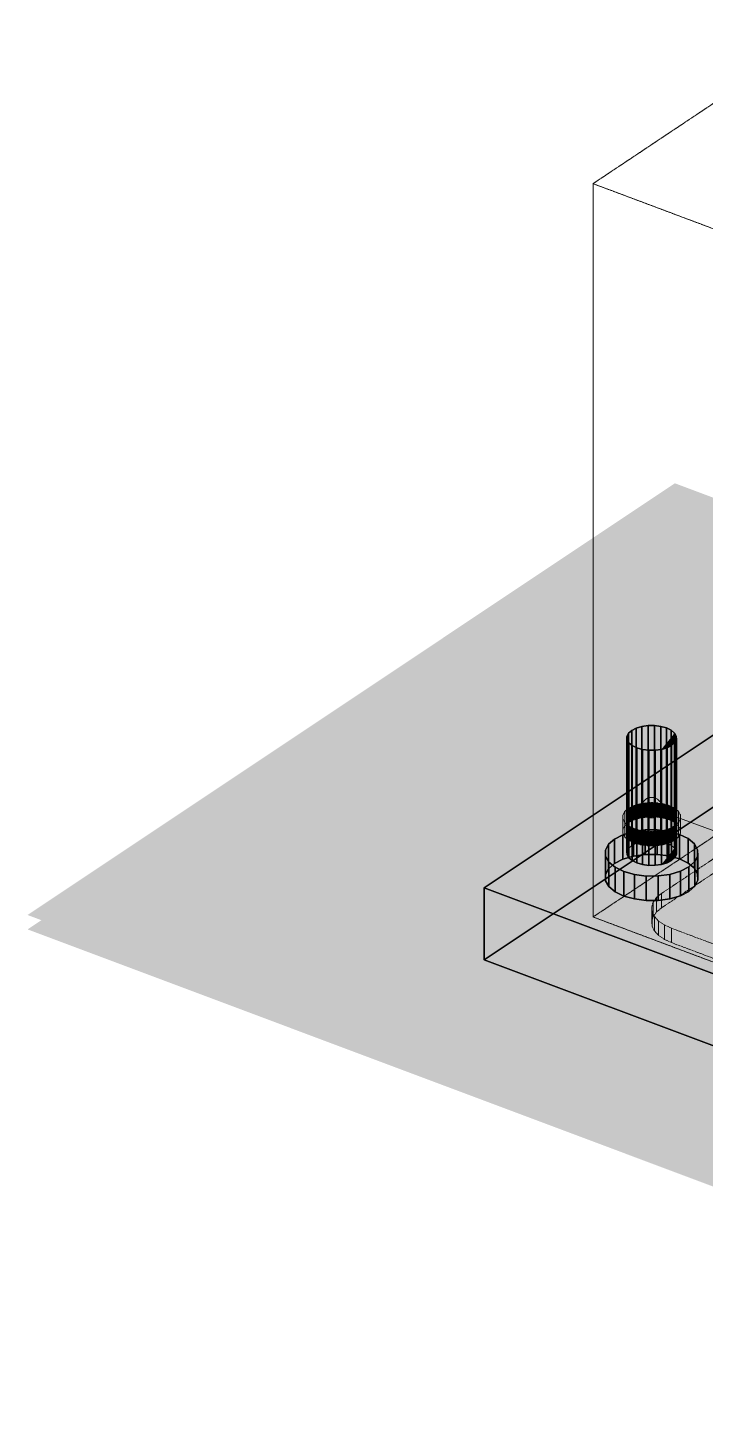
# Model space of a CAD drawing. Header units: millimetres. Extents: x 50 to 612415, y 2 to 4150.
# Drawn here: x 576635 to 576965, y 2643 to 3313 of the extents above; entities that cross this region are included whole.
import ezdxf

# ---------------------------------------------------------------- set-up
doc = ezdxf.new("R2010")
doc.units = ezdxf.units.MM
doc.linetypes.add('DASHED', pattern=[1.524, 1.27, -0.254])
for name, color, linetype, lineweight in [('DIM', 7, 'Continuous', 13), ('HATCH', 8, 'Continuous', 9), ('HIDDEN', 8, 'DASHED', 13), ('OUTLINE', 7, 'Continuous', 25)]:
    doc.layers.add(name, color=color, linetype=linetype, lineweight=lineweight)

msp = doc.modelspace()

# ---------------------------------------------------------------- hatches: boundary and pattern name
at = {"layer": 'HATCH', "true_color": 0xeef1ef}
for points in [[(577040.424, 3057.665), (576949.737, 3091.672), (576634.956, 2881.818), (576678.31, 2865.56), (576927.138, 2933.677)], [(576634.956, 2874.828), (576949.737, 3084.683), (577040.424, 3050.675), (576927.138, 2926.687), (576678.31, 2858.571)], [(577041.397, 3057.3), (577040.424, 3057.665), (576927.138, 2933.677), (576929.716, 2934.994)], [(577043.037, 3056.685), (577041.397, 3057.3), (576929.716, 2934.994), (576932.889, 2935.934)], [(577043.037, 3056.685), (576932.889, 2935.934), (577205.209, 2995.871)], [(577041.397, 3050.31), (576929.716, 2928.004), (576927.138, 2926.687), (577040.424, 3050.675)], [(577043.037, 3049.695), (576932.889, 2928.944), (576929.716, 2928.004), (577041.397, 3050.31)], [(577205.209, 2988.881), (576932.889, 2928.944), (577043.037, 3049.695)], [(577205.652, 2995.705), (577205.209, 2995.871), (576932.889, 2935.934), (576936.44, 2936.431)], [(577206.884, 2995.242), (577205.652, 2995.705), (576936.44, 2936.431), (576940.127, 2936.451)], [(577208.822, 2994.516), (577206.884, 2995.242), (576940.127, 2936.451), (576943.699, 2935.993)], [(577211.333, 2993.574), (577208.822, 2994.516), (576943.699, 2935.993), (576946.912, 2935.089)], [(577214.244, 2992.483), (577211.333, 2993.574), (576946.912, 2935.089), (576949.548, 2933.8)], [(577217.354, 2991.316), (577214.244, 2992.483), (576949.548, 2933.8), (576951.427, 2932.213)], [(577220.448, 2990.156), (577217.354, 2991.316), (576951.427, 2932.213), (576952.42, 2930.438)], [(577223.315, 2989.081), (577220.448, 2990.156), (576952.42, 2930.438), (576952.461, 2928.594)], [(577205.652, 2988.715), (576936.44, 2929.441), (576932.889, 2928.944), (577205.209, 2988.881)], [(577206.884, 2988.253), (576940.127, 2929.461), (576936.44, 2929.441), (577205.652, 2988.715)], [(577208.822, 2987.526), (576943.699, 2929.003), (576940.127, 2929.461), (577206.884, 2988.253)], [(577211.333, 2986.584), (576946.912, 2928.099), (576943.699, 2929.003), (577208.822, 2987.526)], [(577214.244, 2985.493), (576949.548, 2926.81), (576946.912, 2928.099), (577211.333, 2986.584)], [(577217.354, 2984.326), (576951.427, 2925.223), (576949.548, 2926.81), (577214.244, 2985.493)], [(577220.448, 2983.166), (576952.42, 2923.448), (576951.427, 2925.223), (577217.354, 2984.326)], [(577225.759, 2988.165), (577223.315, 2989.081), (576952.461, 2928.594), (576951.546, 2926.808)], [(577227.33, 2987.575), (577225.759, 2988.165), (576951.546, 2926.808), (577022.416, 2941.667)], [(577223.315, 2982.091), (576952.461, 2921.604), (576952.42, 2923.448), (577220.448, 2983.166)], [(577225.759, 2981.175), (576951.546, 2919.818), (576952.461, 2921.604), (577223.315, 2982.091)], [(577227.33, 2980.585), (577022.416, 2934.677), (576951.546, 2919.818), (577225.759, 2981.175)], [(576943.986, 2922.944), (576699.617, 2857.571), (576702.494, 2856.492), (577018.114, 2940.664)], [(576702.494, 2856.492), (576703.017, 2856.295), (577014.286, 2939.26), (577018.114, 2940.664)], [(576703.017, 2856.295), (576704.244, 2855.836), (577011.079, 2937.51), (577014.286, 2939.26)], [(576704.244, 2855.836), (576743.15, 2841.246), (576943.28, 2892.311), (577011.079, 2937.51)], [(576932.889, 2928.944), (576929.716, 2928.004), (576929.716, 2934.994), (576932.889, 2935.934)], [(576936.44, 2929.441), (576932.889, 2928.944), (576932.889, 2935.934), (576936.44, 2936.431)], [(576940.127, 2929.461), (576936.44, 2929.441), (576936.44, 2936.431), (576940.127, 2936.451)], [(576943.699, 2929.003), (576940.127, 2929.461), (576940.127, 2936.451), (576943.699, 2935.993)], [(577011.079, 2930.52), (576943.28, 2885.321), (576943.28, 2892.311), (577011.079, 2937.51)], [(576946.912, 2928.099), (576943.699, 2929.003), (576943.699, 2935.993), (576946.912, 2935.089)], [(576947.159, 2923.884), (576943.986, 2922.944), (577018.114, 2940.664)], [(576949.737, 2925.202), (576947.159, 2923.884), (577018.114, 2940.664)], [(576949.737, 2925.202), (577018.114, 2940.664), (577022.416, 2941.667)], [(576951.546, 2926.808), (576949.737, 2925.202), (577022.416, 2941.667)], [(576679.852, 2864.982), (576925.329, 2932.07), (576927.138, 2933.677), (576678.31, 2865.56)], [(576681.986, 2864.182), (576924.414, 2930.284), (576925.329, 2932.07), (576679.852, 2864.982)], [(576684.569, 2863.214), (576924.455, 2928.44), (576924.414, 2930.284), (576681.986, 2864.182)], [(577018.114, 2933.674), (576702.494, 2849.502), (576699.617, 2850.581), (576943.986, 2915.954)], [(576702.494, 2849.502), (577018.114, 2933.674), (577014.286, 2932.27), (576703.017, 2849.306)], [(576703.017, 2849.306), (577014.286, 2932.27), (577011.079, 2930.52), (576704.244, 2848.846)], [(576704.244, 2848.846), (577011.079, 2930.52), (576943.28, 2885.321), (576743.15, 2834.256)], [(576925.329, 2925.08), (576924.414, 2923.294), (576924.414, 2930.284), (576925.329, 2932.07)], [(576924.414, 2923.294), (576924.455, 2921.45), (576924.455, 2928.44), (576924.414, 2930.284)], [(576927.138, 2926.687), (576925.329, 2925.08), (576925.329, 2932.07), (576927.138, 2933.677)], [(576929.716, 2928.004), (576927.138, 2926.687), (576927.138, 2933.677), (576929.716, 2934.994)], [(577018.114, 2933.674), (576943.986, 2915.954), (576947.159, 2916.894)], [(576949.548, 2926.81), (576946.912, 2928.099), (576946.912, 2935.089), (576949.548, 2933.8)], [(577018.114, 2933.674), (576947.159, 2916.894), (576949.737, 2918.212)], [(576951.427, 2925.223), (576949.548, 2926.81), (576949.548, 2933.8), (576951.427, 2932.213)], [(577022.416, 2934.677), (577018.114, 2933.674), (576949.737, 2918.212)], [(577022.416, 2934.677), (576949.737, 2918.212), (576951.546, 2919.818)], [(576952.42, 2923.448), (576951.427, 2925.223), (576951.427, 2932.213), (576952.42, 2930.438)], [(576952.461, 2921.604), (576952.42, 2923.448), (576952.42, 2930.438), (576952.461, 2928.594)], [(576679.852, 2857.992), (576678.31, 2858.571), (576927.138, 2926.687), (576925.329, 2925.08)], [(576681.986, 2857.192), (576679.852, 2857.992), (576925.329, 2925.08), (576924.414, 2923.294)], [(576684.569, 2856.224), (576681.986, 2857.192), (576924.414, 2923.294), (576924.455, 2921.45)], [(576687.423, 2862.143), (576925.448, 2926.665), (576924.455, 2928.44), (576684.569, 2863.214)], [(576690.353, 2861.045), (576927.327, 2925.078), (576925.448, 2926.665), (576687.423, 2862.143)], [(576693.155, 2859.994), (576929.963, 2923.789), (576927.327, 2925.078), (576690.353, 2861.045)], [(576695.635, 2859.064), (576933.176, 2922.885), (576929.963, 2923.789), (576693.155, 2859.994)], [(576697.623, 2858.318), (576936.748, 2922.427), (576933.176, 2922.885), (576695.635, 2859.064)], [(576698.981, 2857.809), (576940.435, 2922.448), (576936.748, 2922.427), (576697.623, 2858.318)], [(576699.617, 2857.571), (576943.986, 2922.944), (576940.435, 2922.448), (576698.981, 2857.809)], [(576924.455, 2921.45), (576925.448, 2919.675), (576925.448, 2926.665), (576924.455, 2928.44)], [(576925.448, 2919.675), (576927.327, 2918.088), (576927.327, 2925.078), (576925.448, 2926.665)], [(576927.327, 2918.088), (576929.963, 2916.799), (576929.963, 2923.789), (576927.327, 2925.078)], [(576929.963, 2916.799), (576933.176, 2915.895), (576933.176, 2922.885), (576929.963, 2923.789)], [(576933.176, 2915.895), (576936.748, 2915.437), (576936.748, 2922.427), (576933.176, 2922.885)], [(576936.748, 2915.437), (576940.435, 2915.458), (576940.435, 2922.448), (576936.748, 2922.427)], [(576940.435, 2915.458), (576943.986, 2915.954), (576943.986, 2922.944), (576940.435, 2922.448)], [(576943.986, 2915.954), (576947.159, 2916.894), (576947.159, 2923.884), (576943.986, 2922.944)], [(576947.159, 2916.894), (576949.737, 2918.212), (576949.737, 2925.202), (576947.159, 2923.884)], [(576949.737, 2918.212), (576951.546, 2919.818), (576951.546, 2926.808), (576949.737, 2925.202)], [(576951.546, 2919.818), (576952.461, 2921.604), (576952.461, 2928.594), (576951.546, 2926.808)], [(576687.423, 2855.153), (576684.569, 2856.224), (576924.455, 2921.45), (576925.448, 2919.675)], [(576690.353, 2854.055), (576687.423, 2855.153), (576925.448, 2919.675), (576927.327, 2918.088)], [(576693.155, 2853.004), (576690.353, 2854.055), (576927.327, 2918.088), (576929.963, 2916.799)], [(576695.635, 2852.074), (576693.155, 2853.004), (576929.963, 2916.799), (576933.176, 2915.895)], [(576697.623, 2851.328), (576695.635, 2852.074), (576933.176, 2915.895), (576936.748, 2915.437)], [(576699.617, 2850.581), (576698.981, 2850.819), (576940.435, 2915.458), (576943.986, 2915.954)], [(576698.981, 2850.819), (576697.623, 2851.328), (576936.748, 2915.437), (576940.435, 2915.458)], [(576745.196, 2840.478), (576940.818, 2890.282), (576943.28, 2892.311), (576743.15, 2841.246)], [(576747.858, 2839.48), (576939.195, 2888.052), (576940.818, 2890.282), (576745.196, 2840.478)], [(576940.818, 2883.292), (576939.195, 2881.062), (576939.195, 2888.052), (576940.818, 2890.282)], [(576943.28, 2885.321), (576940.818, 2883.292), (576940.818, 2890.282), (576943.28, 2892.311)], [(576745.196, 2833.488), (576743.15, 2834.256), (576943.28, 2885.321), (576940.818, 2883.292)], [(576747.858, 2832.49), (576745.196, 2833.488), (576940.818, 2883.292), (576939.195, 2881.062)], [(576751.035, 2838.289), (576938.473, 2885.706), (576939.195, 2888.052), (576747.858, 2839.48)], [(576754.605, 2836.95), (576938.681, 2883.335), (576938.473, 2885.706), (576751.035, 2838.289)], [(576758.431, 2835.515), (576939.81, 2881.029), (576938.681, 2883.335), (576754.605, 2836.95)], [(576939.195, 2881.062), (576938.473, 2878.716), (576938.473, 2885.706), (576939.195, 2888.052)], [(576938.473, 2878.716), (576938.681, 2876.345), (576938.681, 2883.335), (576938.473, 2885.706)], [(576938.681, 2876.345), (576939.81, 2874.039), (576939.81, 2881.029), (576938.681, 2883.335)], [(576751.035, 2831.299), (576747.858, 2832.49), (576939.195, 2881.062), (576938.473, 2878.716)], [(576754.605, 2829.96), (576751.035, 2831.299), (576938.473, 2878.716), (576938.681, 2876.345)], [(576758.431, 2828.525), (576754.605, 2829.96), (576938.681, 2876.345), (576939.81, 2874.039)], [(576762.363, 2834.041), (576941.816, 2878.878), (576939.81, 2881.029), (576758.431, 2835.515)], [(577190.263, 2673.578), (577205.613, 2683.812), (576941.816, 2878.878), (576762.363, 2834.041)], [(576939.81, 2874.039), (576941.816, 2871.888), (576941.816, 2878.878), (576939.81, 2881.029)], [(576941.816, 2871.888), (576944.623, 2869.975), (576944.623, 2876.965), (576941.816, 2878.878)], [(577205.701, 2683.87), (576944.623, 2876.965), (576941.816, 2878.878), (577205.613, 2683.812)], [(576944.623, 2869.975), (576948.123, 2868.371), (576948.123, 2875.361), (576944.623, 2876.965)], [(577206.237, 2684.228), (576948.123, 2875.361), (576944.623, 2876.965), (577205.701, 2683.87)], [(576762.363, 2827.051), (576758.431, 2828.525), (576939.81, 2874.039), (576941.816, 2871.888)], [(577205.613, 2676.822), (577190.263, 2666.588), (576762.363, 2827.051), (576941.816, 2871.888)], [(577205.701, 2676.88), (577205.613, 2676.822), (576941.816, 2871.888), (576944.623, 2869.975)], [(577206.237, 2677.238), (577205.701, 2676.88), (576944.623, 2869.975), (576948.123, 2868.371)], [(576948.123, 2868.371), (577090.178, 2815.101), (577090.178, 2822.091), (576948.123, 2875.361)], [(577293.564, 2742.446), (577090.178, 2822.091), (576948.123, 2875.361), (577291.475, 2741.053)], [(577291.475, 2741.053), (576948.123, 2875.361), (577288.95, 2739.37)], [(577288.95, 2739.37), (576948.123, 2875.361), (577288.908, 2739.342)], [(577288.908, 2739.342), (576948.123, 2875.361), (577206.237, 2684.228)], [(577293.564, 2735.456), (577291.475, 2734.063), (576948.123, 2868.371), (577090.178, 2815.101)], [(577291.475, 2734.063), (577288.95, 2732.38), (576948.123, 2868.371)], [(577288.95, 2732.38), (577288.908, 2732.352), (576948.123, 2868.371)], [(577288.908, 2732.352), (577206.237, 2677.238), (576948.123, 2868.371)]]:
    msp.add_hatch(color=7, dxfattribs=at).paths.add_polyline_path(points)
at = {"layer": 'HATCH', "true_color": 0xd19546}
for points in [[(576927.202, 2914.219), (576926.418, 2912.688), (576926.418, 2968.608), (576927.202, 2970.139)], [(576950.423, 2912.82), (576949.571, 2914.342), (576949.571, 2970.262), (576950.423, 2968.74)], [(576926.452, 2911.108), (576927.304, 2909.586), (576927.304, 2965.506), (576926.452, 2967.028)], [(576949.673, 2909.709), (576950.458, 2911.24), (576950.458, 2967.16), (576949.673, 2965.629)], [(576917.464, 2904.29), (576916, 2901.433), (576916, 2913.316), (576917.464, 2916.173)], [(576960.81, 2901.679), (576959.221, 2904.52), (576959.221, 2916.403), (576960.81, 2913.562)], [(576916.065, 2898.483), (576917.655, 2895.642), (576917.655, 2907.525), (576916.065, 2910.366)], [(576959.411, 2895.872), (576960.875, 2898.73), (576960.875, 2910.613), (576959.411, 2907.755)]]:
    msp.add_hatch(color=33, dxfattribs=at).paths.add_polyline_path(points)
at = {"layer": 'HATCH', "true_color": 0xe6a546}
for points in [[(576943.193, 2962.317), (576927.202, 2970.139), (576926.418, 2968.608)], [(576943.193, 2962.317), (576928.752, 2971.516), (576927.202, 2970.139)], [(576943.193, 2962.317), (576930.962, 2972.646), (576928.752, 2971.516)], [(576943.193, 2962.317), (576933.682, 2973.451), (576930.962, 2972.646)], [(576943.193, 2962.317), (576936.725, 2973.877), (576933.682, 2973.451)], [(576943.193, 2962.317), (576939.886, 2973.894), (576936.725, 2973.877)], [(576943.193, 2962.317), (576942.947, 2973.502), (576939.886, 2973.894)], [(576943.193, 2962.317), (576945.702, 2972.727), (576942.947, 2973.502)], [(576943.193, 2962.317), (576947.961, 2971.622), (576945.702, 2972.727)], [(576943.193, 2962.317), (576949.571, 2970.262), (576947.961, 2971.622)], [(576943.193, 2962.317), (576950.423, 2968.74), (576949.571, 2970.262)], [(576968.301, 2969.263), (576856.917, 2895.007), (577166.856, 2778.78)], [(576943.193, 2962.317), (576926.418, 2968.608), (576926.452, 2967.028)], [(576943.193, 2962.317), (576926.452, 2967.028), (576927.304, 2965.506)], [(576943.193, 2962.317), (576927.304, 2965.506), (576928.914, 2964.146)], [(576943.193, 2962.317), (576928.914, 2964.146), (576931.173, 2963.041)], [(576943.193, 2962.317), (576931.173, 2963.041), (576933.928, 2962.266)], [(576943.193, 2962.317), (576950.458, 2967.16), (576950.423, 2968.74)], [(576943.193, 2962.317), (576949.673, 2965.629), (576950.458, 2967.16)], [(576943.193, 2962.317), (576948.123, 2964.252), (576949.673, 2965.629)], [(576943.193, 2962.317), (576945.913, 2963.122), (576948.123, 2964.252)], [(576943.193, 2962.317), (576933.928, 2962.266), (576936.989, 2961.874)], [(576943.193, 2962.317), (576936.989, 2961.874), (576940.15, 2961.891)], [(577166.856, 2743.83), (576856.917, 2860.057), (576968.301, 2934.313)], [(576947.315, 2901.573), (576935.242, 2923.15), (576929.56, 2922.356)], [(576947.315, 2901.573), (576941.141, 2923.183), (576935.242, 2923.15)], [(576947.315, 2901.573), (576946.856, 2922.451), (576941.141, 2923.183)], [(576947.315, 2901.573), (576951.997, 2921.004), (576946.856, 2922.451)], [(576947.315, 2901.573), (576917.464, 2916.173), (576916, 2913.316)], [(576947.315, 2901.573), (576920.358, 2918.744), (576917.464, 2916.173)], [(576947.315, 2901.573), (576924.483, 2920.853), (576920.358, 2918.744)], [(576947.315, 2901.573), (576929.56, 2922.356), (576924.483, 2920.853)], [(576928.752, 2915.596), (576930.962, 2916.726), (576943.193, 2906.397)], [(576930.962, 2916.726), (576933.682, 2917.531), (576943.193, 2906.397)], [(576933.682, 2917.531), (576936.725, 2917.957), (576943.193, 2906.397)], [(576936.725, 2917.957), (576939.886, 2917.974), (576943.193, 2906.397)], [(576939.886, 2917.974), (576942.947, 2917.582), (576943.193, 2906.397)], [(576942.947, 2917.582), (576945.702, 2916.807), (576943.193, 2906.397)], [(576945.702, 2916.807), (576947.961, 2915.702), (576943.193, 2906.397)], [(576947.315, 2901.573), (576956.215, 2918.941), (576951.997, 2921.004)], [(576947.315, 2901.573), (576959.221, 2916.403), (576956.215, 2918.941)], [(576947.315, 2901.573), (576960.81, 2913.562), (576959.221, 2916.403)], [(576947.315, 2901.573), (576916, 2913.316), (576916.065, 2910.366)], [(576947.315, 2901.573), (576916.065, 2910.366), (576917.655, 2907.525)], [(576924.483, 2908.97), (576929.56, 2910.473), (576947.315, 2889.69)], [(576926.418, 2912.688), (576927.202, 2914.219), (576943.193, 2906.397)], [(576926.452, 2911.108), (576926.418, 2912.688), (576943.193, 2906.397)], [(576927.304, 2909.586), (576926.452, 2911.108), (576943.193, 2906.397)], [(576927.202, 2914.219), (576928.752, 2915.596), (576943.193, 2906.397)], [(576928.914, 2908.226), (576927.304, 2909.586), (576943.193, 2906.397)], [(576929.56, 2910.473), (576935.242, 2911.268), (576947.315, 2889.69)], [(576935.242, 2911.268), (576941.141, 2911.3), (576947.315, 2889.69)], [(576941.141, 2911.3), (576946.856, 2910.568), (576947.315, 2889.69)], [(576947.961, 2915.702), (576949.571, 2914.342), (576943.193, 2906.397)], [(576949.571, 2914.342), (576950.423, 2912.82), (576943.193, 2906.397)], [(576950.423, 2912.82), (576950.458, 2911.24), (576943.193, 2906.397)], [(576950.458, 2911.24), (576949.673, 2909.709), (576943.193, 2906.397)], [(576949.673, 2909.709), (576948.123, 2908.332), (576943.193, 2906.397)], [(576946.856, 2910.568), (576951.997, 2909.121), (576947.315, 2889.69)], [(576947.315, 2901.573), (576960.875, 2910.613), (576960.81, 2913.562)], [(576947.315, 2901.573), (576959.411, 2907.755), (576960.875, 2910.613)], [(576951.997, 2909.121), (576956.215, 2907.058), (576947.315, 2889.69)], [(576916, 2901.433), (576917.464, 2904.29), (576947.315, 2889.69)], [(576917.464, 2904.29), (576920.358, 2906.861), (576947.315, 2889.69)], [(576947.315, 2901.573), (576917.655, 2907.525), (576920.66, 2904.987)], [(576920.358, 2906.861), (576924.483, 2908.97), (576947.315, 2889.69)], [(576947.315, 2901.573), (576920.66, 2904.987), (576924.878, 2902.924)], [(576947.315, 2901.573), (576924.878, 2902.924), (576930.019, 2901.478)], [(576931.173, 2907.121), (576928.914, 2908.226), (576943.193, 2906.397)], [(576933.928, 2906.346), (576931.173, 2907.121), (576943.193, 2906.397)], [(576936.989, 2905.954), (576933.928, 2906.346), (576943.193, 2906.397)], [(576940.15, 2905.972), (576936.989, 2905.954), (576943.193, 2906.397)], [(576948.123, 2908.332), (576945.913, 2907.202), (576943.193, 2906.397)], [(576947.315, 2901.573), (576956.517, 2905.184), (576959.411, 2907.755)], [(576956.215, 2907.058), (576959.221, 2904.52), (576947.315, 2889.69)], [(576947.315, 2901.573), (576952.392, 2903.076), (576956.517, 2905.184)], [(576959.221, 2904.52), (576960.81, 2901.679), (576947.315, 2889.69)], [(576916.065, 2898.483), (576916, 2901.433), (576947.315, 2889.69)], [(576917.655, 2895.642), (576916.065, 2898.483), (576947.315, 2889.69)], [(576920.66, 2893.104), (576917.655, 2895.642), (576947.315, 2889.69)], [(576947.315, 2901.573), (576930.019, 2901.478), (576935.734, 2900.745)], [(576947.315, 2901.573), (576935.734, 2900.745), (576941.634, 2900.778)], [(576960.81, 2901.679), (576960.875, 2898.73), (576947.315, 2889.69)], [(576960.875, 2898.73), (576959.411, 2895.872), (576947.315, 2889.69)], [(576959.411, 2895.872), (576956.517, 2893.301), (576947.315, 2889.69)], [(576924.878, 2891.041), (576920.66, 2893.104), (576947.315, 2889.69)], [(576930.019, 2889.595), (576924.878, 2891.041), (576947.315, 2889.69)], [(576935.734, 2888.863), (576930.019, 2889.595), (576947.315, 2889.69)], [(576941.634, 2888.895), (576935.734, 2888.863), (576947.315, 2889.69)], [(576956.517, 2893.301), (576952.392, 2891.193), (576947.315, 2889.69)]]:
    msp.add_hatch(color=33, dxfattribs=at).paths.add_polyline_path(points)
at = {"layer": 'HATCH', "true_color": 0xd49846}
for points in [[(576928.752, 2915.596), (576927.202, 2914.219), (576927.202, 2970.139), (576928.752, 2971.516)], [(576948.123, 2908.332), (576949.673, 2909.709), (576949.673, 2965.629), (576948.123, 2964.252)], [(576920.358, 2906.861), (576917.464, 2904.29), (576917.464, 2916.173), (576920.358, 2918.744)], [(576956.517, 2893.301), (576959.411, 2895.872), (576959.411, 2907.755), (576956.517, 2905.184)]]:
    msp.add_hatch(color=33, dxfattribs=at).paths.add_polyline_path(points)
at = {"layer": 'HATCH', "true_color": 0xd79a46}
for points in [[(576930.962, 2916.726), (576928.752, 2915.596), (576928.752, 2971.516), (576930.962, 2972.646)], [(576945.913, 2907.202), (576948.123, 2908.332), (576948.123, 2964.252), (576945.913, 2963.122)], [(576924.483, 2908.97), (576920.358, 2906.861), (576920.358, 2918.744), (576924.483, 2920.853)], [(576952.392, 2891.193), (576956.517, 2893.301), (576956.517, 2905.184), (576952.392, 2903.076)]]:
    msp.add_hatch(color=33, dxfattribs=at).paths.add_polyline_path(points)
at = {"layer": 'HATCH', "true_color": 0xda9b46}
for points in [[(576933.682, 2917.531), (576930.962, 2916.726), (576930.962, 2972.646), (576933.682, 2973.451)], [(576943.193, 2906.397), (576945.913, 2907.202), (576945.913, 2963.122), (576943.193, 2962.317)], [(576929.56, 2910.473), (576924.483, 2908.97), (576924.483, 2920.853), (576929.56, 2922.356)], [(576947.315, 2889.69), (576952.392, 2891.193), (576952.392, 2903.076), (576947.315, 2901.573)]]:
    msp.add_hatch(color=33, dxfattribs=at).paths.add_polyline_path(points)
at = {"layer": 'HATCH', "true_color": 0xdb9d46}
for points in [[(576936.725, 2917.957), (576933.682, 2917.531), (576933.682, 2973.451), (576936.725, 2973.877)], [(576942.947, 2917.582), (576939.886, 2917.974), (576939.886, 2973.894), (576942.947, 2973.502)], [(576933.928, 2906.346), (576936.989, 2905.954), (576936.989, 2961.874), (576933.928, 2962.266)], [(576940.15, 2905.972), (576943.193, 2906.397), (576943.193, 2962.317), (576940.15, 2961.891)], [(576935.242, 2911.268), (576929.56, 2910.473), (576929.56, 2922.356), (576935.242, 2923.15)], [(576946.856, 2910.568), (576941.141, 2911.3), (576941.141, 2923.183), (576946.856, 2922.451)], [(576930.019, 2889.595), (576935.734, 2888.863), (576935.734, 2900.745), (576930.019, 2901.478)], [(576941.634, 2888.895), (576947.315, 2889.69), (576947.315, 2901.573), (576941.634, 2900.778)]]:
    msp.add_hatch(color=33, dxfattribs=at).paths.add_polyline_path(points)
at = {"layer": 'HATCH', "true_color": 0xdc9d46}
for points in [[(576939.886, 2917.974), (576936.725, 2917.957), (576936.725, 2973.877), (576939.886, 2973.894)], [(576936.989, 2905.954), (576940.15, 2905.972), (576940.15, 2961.891), (576936.989, 2961.874)], [(576941.141, 2911.3), (576935.242, 2911.268), (576935.242, 2923.15), (576941.141, 2923.183)], [(576935.734, 2888.863), (576941.634, 2888.895), (576941.634, 2900.778), (576935.734, 2900.745)]]:
    msp.add_hatch(color=33, dxfattribs=at).paths.add_polyline_path(points)
at = {"layer": 'HATCH', "true_color": 0xda9c46}
for points in [[(576945.702, 2916.807), (576942.947, 2917.582), (576942.947, 2973.502), (576945.702, 2972.727)], [(576931.173, 2907.121), (576933.928, 2906.346), (576933.928, 2962.266), (576931.173, 2963.041)], [(576951.997, 2909.121), (576946.856, 2910.568), (576946.856, 2922.451), (576951.997, 2921.004)], [(576924.878, 2891.041), (576930.019, 2889.595), (576930.019, 2901.478), (576924.878, 2902.924)]]:
    msp.add_hatch(color=33, dxfattribs=at).paths.add_polyline_path(points)
at = {"layer": 'HATCH', "true_color": 0xd89a46}
for points in [[(576947.961, 2915.702), (576945.702, 2916.807), (576945.702, 2972.727), (576947.961, 2971.622)], [(576928.914, 2908.226), (576931.173, 2907.121), (576931.173, 2963.041), (576928.914, 2964.146)], [(576956.215, 2907.058), (576951.997, 2909.121), (576951.997, 2921.004), (576956.215, 2918.941)], [(576920.66, 2893.104), (576924.878, 2891.041), (576924.878, 2902.924), (576920.66, 2904.987)]]:
    msp.add_hatch(color=33, dxfattribs=at).paths.add_polyline_path(points)
at = {"layer": 'HATCH', "true_color": 0xd59846}
for points in [[(576949.571, 2914.342), (576947.961, 2915.702), (576947.961, 2971.622), (576949.571, 2970.262)], [(576927.304, 2909.586), (576928.914, 2908.226), (576928.914, 2964.146), (576927.304, 2965.506)], [(576959.221, 2904.52), (576956.215, 2907.058), (576956.215, 2918.941), (576959.221, 2916.403)], [(576917.655, 2895.642), (576920.66, 2893.104), (576920.66, 2904.987), (576917.655, 2907.525)]]:
    msp.add_hatch(color=33, dxfattribs=at).paths.add_polyline_path(points)
at = {"layer": 'HATCH', "true_color": 0xd69946}
msp.add_hatch(color=33, dxfattribs=at).paths.add_polyline_path([(576968.301, 2934.313), (576856.917, 2860.057), (576856.917, 2895.007), (576968.301, 2969.263)])
at = {"layer": 'HATCH', "true_color": 0xcd9346}
for points in [[(576926.418, 2912.688), (576926.452, 2911.108), (576926.452, 2967.028), (576926.418, 2968.608)], [(576950.458, 2911.24), (576950.423, 2912.82), (576950.423, 2968.74), (576950.458, 2967.16)], [(576916, 2901.433), (576916.065, 2898.483), (576916.065, 2910.366), (576916, 2913.316)], [(576960.875, 2898.73), (576960.81, 2901.679), (576960.81, 2913.562), (576960.875, 2910.613)]]:
    msp.add_hatch(color=33, dxfattribs=at).paths.add_polyline_path(points)
at = {"layer": 'HATCH', "true_color": 0xd99b46}
msp.add_hatch(color=33, dxfattribs=at).paths.add_polyline_path([(576856.917, 2860.057), (577166.856, 2743.83), (577166.856, 2778.78), (576856.917, 2895.007)])

# ---------------------------------------------------------------- linework, layer by layer
at = {"layer": 'DIM'}
msp.add_lwpolyline([(576938.438, 2933.983), (577980, 2550), (578030, 2550)], dxfattribs=at)
msp.add_circle((576938.438, 2933.983), 5, dxfattribs=at)
at = {"layer": 'HIDDEN', "color": 253, "true_color": 0xaab5af}
for p, q in [((576909.946, 3237.338), (577023.751, 3313.208)), ((577023.751, 3313.208), (576909.946, 3237.338)), ((576909.946, 2880.85), (576909.946, 3237.338)), ((577111.406, 3161.79), (576909.946, 3237.338)), ((576909.946, 3237.338), (576909.946, 2880.85)), ((576909.946, 3237.338), (577111.406, 3161.79)), ((576909.946, 2880.85), (577023.751, 2956.72)), ((577023.751, 2956.72), (576909.946, 2880.85)), ((576929.716, 2934.994), (576932.889, 2935.934)), ((576929.716, 2934.994), (576932.889, 2935.934)), ((576932.889, 2935.934), (576936.44, 2936.431)), ((576932.889, 2935.934), (576936.44, 2936.431)), ((576932.889, 2928.944), (576932.889, 2935.934)), ((576932.889, 2935.934), (576932.889, 2928.944)), ((576936.44, 2936.431), (576940.127, 2936.451)), ((576936.44, 2936.431), (576940.127, 2936.451)), ((576936.44, 2929.441), (576936.44, 2936.431)), ((576936.44, 2936.431), (576936.44, 2929.441)), ((576940.127, 2936.451), (576943.699, 2935.993)), ((576940.127, 2936.451), (576940.127, 2929.461)), ((576940.127, 2929.461), (576940.127, 2936.451)), ((576940.127, 2936.451), (576943.699, 2935.993)), ((576943.28, 2892.311), (577011.079, 2937.51)), ((576943.28, 2892.311), (577011.079, 2937.51)), ((576943.699, 2935.993), (576946.912, 2935.089)), ((576943.699, 2935.993), (576943.699, 2929.003)), ((576943.699, 2929.003), (576943.699, 2935.993)), ((576943.699, 2935.993), (576946.912, 2935.089)), ((576924.414, 2930.284), (576925.329, 2932.07)), ((576924.414, 2930.284), (576925.329, 2932.07)), ((576924.414, 2923.294), (576924.414, 2930.284)), ((576924.455, 2928.44), (576924.414, 2930.284)), ((576924.414, 2930.284), (576924.414, 2923.294)), ((576924.455, 2928.44), (576924.414, 2930.284)), ((576925.329, 2932.07), (576927.138, 2933.677)), ((576925.329, 2932.07), (576927.138, 2933.677)), ((576925.329, 2925.08), (576925.329, 2932.07)), ((576925.329, 2932.07), (576925.329, 2925.08)), ((576927.138, 2933.677), (576929.716, 2934.994)), ((576927.138, 2933.677), (576929.716, 2934.994)), ((576927.138, 2926.687), (576927.138, 2933.677)), ((576927.138, 2933.677), (576927.138, 2926.687)), ((576929.716, 2928.004), (576929.716, 2934.994)), ((576929.716, 2934.994), (576929.716, 2928.004)), ((576936.44, 2929.441), (576932.889, 2928.944)), ((576936.44, 2929.441), (576932.889, 2928.944)), ((576940.127, 2929.461), (576936.44, 2929.441)), ((576940.127, 2929.461), (576936.44, 2929.441)), ((576943.699, 2929.003), (576940.127, 2929.461)), ((576943.699, 2929.003), (576940.127, 2929.461)), ((577011.079, 2930.52), (576943.28, 2885.321)), ((577011.079, 2930.52), (576943.28, 2885.321)), ((576946.912, 2935.089), (576949.548, 2933.8)), ((576946.912, 2935.089), (576946.912, 2928.099)), ((576946.912, 2928.099), (576946.912, 2935.089)), ((576946.912, 2935.089), (576949.548, 2933.8)), ((576949.548, 2933.8), (576951.427, 2932.213)), ((576949.548, 2933.8), (576949.548, 2926.81)), ((576949.548, 2926.81), (576949.548, 2933.8)), ((576949.548, 2933.8), (576951.427, 2932.213)), ((576951.427, 2932.213), (576952.42, 2930.438)), ((576951.427, 2932.213), (576951.427, 2925.223)), ((576951.427, 2925.223), (576951.427, 2932.213)), ((576951.427, 2932.213), (576952.42, 2930.438)), ((576952.42, 2930.438), (576952.461, 2928.594)), ((576952.42, 2930.438), (576952.42, 2923.448)), ((576952.42, 2923.448), (576952.42, 2930.438)), ((576952.42, 2930.438), (576952.461, 2928.594)), ((576925.329, 2925.08), (576924.414, 2923.294)), ((576925.329, 2925.08), (576924.414, 2923.294)), ((576924.414, 2923.294), (576924.455, 2921.45)), ((576924.414, 2923.294), (576924.455, 2921.45)), ((576924.455, 2921.45), (576924.455, 2928.44)), ((576925.448, 2926.665), (576924.455, 2928.44)), ((576924.455, 2928.44), (576924.455, 2921.45)), ((576925.448, 2926.665), (576924.455, 2928.44)), ((576927.138, 2926.687), (576925.329, 2925.08)), ((576927.138, 2926.687), (576925.329, 2925.08)), ((576925.448, 2919.675), (576925.448, 2926.665)), ((576927.327, 2925.078), (576925.448, 2926.665)), ((576925.448, 2926.665), (576925.448, 2919.675)), ((576927.327, 2925.078), (576925.448, 2926.665)), ((576929.716, 2928.004), (576927.138, 2926.687)), ((576929.716, 2928.004), (576927.138, 2926.687)), ((576927.327, 2918.088), (576927.327, 2925.078)), ((576929.963, 2923.789), (576927.327, 2925.078)), ((576927.327, 2925.078), (576927.327, 2918.088)), ((576929.963, 2923.789), (576927.327, 2925.078)), ((576932.889, 2928.944), (576929.716, 2928.004)), ((576932.889, 2928.944), (576929.716, 2928.004)), ((576929.963, 2916.799), (576929.963, 2923.789)), ((576933.176, 2922.885), (576929.963, 2923.789)), ((576929.963, 2923.789), (576929.963, 2916.799)), ((576933.176, 2922.885), (576929.963, 2923.789)), ((576933.176, 2915.895), (576933.176, 2922.885)), ((576936.748, 2922.427), (576933.176, 2922.885)), ((576933.176, 2922.885), (576933.176, 2915.895)), ((576936.748, 2922.427), (576933.176, 2922.885)), ((576940.435, 2922.448), (576936.748, 2922.427)), ((576940.435, 2922.448), (576936.748, 2922.427)), ((576943.986, 2922.944), (576940.435, 2922.448)), ((576943.986, 2922.944), (576940.435, 2922.448)), ((576940.435, 2922.448), (576940.435, 2915.458)), ((576940.435, 2915.458), (576940.435, 2922.448)), ((576946.912, 2928.099), (576943.699, 2929.003)), ((576946.912, 2928.099), (576943.699, 2929.003)), ((576947.159, 2923.884), (576943.986, 2922.944)), ((576947.159, 2923.884), (576943.986, 2922.944)), ((576943.986, 2922.944), (576943.986, 2915.954)), ((576943.986, 2915.954), (576943.986, 2922.944)), ((576949.548, 2926.81), (576946.912, 2928.099)), ((576949.548, 2926.81), (576946.912, 2928.099)), ((576949.737, 2925.202), (576947.159, 2923.884)), ((576949.737, 2925.202), (576947.159, 2923.884)), ((576947.159, 2923.884), (576947.159, 2916.894)), ((576947.159, 2916.894), (576947.159, 2923.884)), ((576951.427, 2925.223), (576949.548, 2926.81)), ((576951.427, 2925.223), (576949.548, 2926.81)), ((576951.546, 2926.808), (576949.737, 2925.202)), ((576951.546, 2926.808), (576949.737, 2925.202)), ((576949.737, 2925.202), (576949.737, 2918.212)), ((576949.737, 2918.212), (576949.737, 2925.202)), ((576952.42, 2923.448), (576951.427, 2925.223)), ((576952.42, 2923.448), (576951.427, 2925.223)), ((576952.461, 2928.594), (576951.546, 2926.808)), ((576952.461, 2928.594), (576951.546, 2926.808)), ((576951.546, 2926.808), (576951.546, 2919.818)), ((576951.546, 2919.818), (576951.546, 2926.808)), ((576952.461, 2921.604), (576952.42, 2923.448)), ((576952.461, 2921.604), (576952.42, 2923.448)), ((576952.461, 2928.594), (576952.461, 2921.604)), ((576952.461, 2921.604), (576952.461, 2928.594)), ((576924.455, 2921.45), (576925.448, 2919.675)), ((576924.455, 2921.45), (576925.448, 2919.675)), ((576925.448, 2919.675), (576927.327, 2918.088)), ((576925.448, 2919.675), (576927.327, 2918.088)), ((576927.327, 2918.088), (576929.963, 2916.799)), ((576927.327, 2918.088), (576929.963, 2916.799)), ((576929.963, 2916.799), (576933.176, 2915.895)), ((576929.963, 2916.799), (576933.176, 2915.895)), ((576933.176, 2915.895), (576936.748, 2915.437)), ((576933.176, 2915.895), (576936.748, 2915.437)), ((576936.748, 2915.437), (576936.748, 2922.427)), ((576936.748, 2922.427), (576936.748, 2915.437)), ((576940.435, 2915.458), (576943.986, 2915.954)), ((576940.435, 2915.458), (576943.986, 2915.954)), ((576943.986, 2915.954), (576947.159, 2916.894)), ((576943.986, 2915.954), (576947.159, 2916.894)), ((576947.159, 2916.894), (576949.737, 2918.212)), ((576947.159, 2916.894), (576949.737, 2918.212)), ((576949.737, 2918.212), (576951.546, 2919.818)), ((576949.737, 2918.212), (576951.546, 2919.818)), ((576951.546, 2919.818), (576952.461, 2921.604)), ((576951.546, 2919.818), (576952.461, 2921.604)), ((576936.748, 2915.437), (576940.435, 2915.458)), ((576936.748, 2915.437), (576940.435, 2915.458)), ((576939.195, 2888.052), (576940.818, 2890.282)), ((576939.195, 2888.052), (576940.818, 2890.282)), ((576940.818, 2890.282), (576943.28, 2892.311)), ((576940.818, 2890.282), (576943.28, 2892.311)), ((576940.818, 2883.292), (576940.818, 2890.282)), ((576940.818, 2890.282), (576940.818, 2883.292)), ((576943.28, 2885.321), (576943.28, 2892.311)), ((576943.28, 2892.311), (576943.28, 2885.321)), ((576938.473, 2885.706), (576939.195, 2888.052)), ((576938.473, 2885.706), (576939.195, 2888.052)), ((576938.473, 2878.716), (576938.473, 2885.706)), ((576938.681, 2883.335), (576938.473, 2885.706)), ((576938.473, 2885.706), (576938.473, 2878.716)), ((576938.681, 2883.335), (576938.473, 2885.706)), ((576938.681, 2876.345), (576938.681, 2883.335)), ((576939.81, 2881.029), (576938.681, 2883.335)), ((576938.681, 2883.335), (576938.681, 2876.345)), ((576939.81, 2881.029), (576938.681, 2883.335)), ((576939.195, 2881.062), (576939.195, 2888.052)), ((576939.195, 2888.052), (576939.195, 2881.062)), ((576940.818, 2883.292), (576939.195, 2881.062)), ((576940.818, 2883.292), (576939.195, 2881.062)), ((576943.28, 2885.321), (576940.818, 2883.292)), ((576943.28, 2885.321), (576940.818, 2883.292)), ((577111.406, 2805.302), (576909.946, 2880.85)), ((576909.946, 2880.85), (577111.406, 2805.302)), ((576939.195, 2881.062), (576938.473, 2878.716)), ((576939.195, 2881.062), (576938.473, 2878.716)), ((576938.473, 2878.716), (576938.681, 2876.345)), ((576938.473, 2878.716), (576938.681, 2876.345)), ((576938.681, 2876.345), (576939.81, 2874.039)), ((576938.681, 2876.345), (576939.81, 2874.039)), ((576939.81, 2874.039), (576939.81, 2881.029)), ((576941.816, 2878.878), (576939.81, 2881.029)), ((576939.81, 2881.029), (576939.81, 2874.039)), ((576941.816, 2878.878), (576939.81, 2881.029)), ((576941.816, 2871.888), (576941.816, 2878.878)), ((576944.623, 2876.965), (576941.816, 2878.878)), ((576941.816, 2878.878), (576941.816, 2871.888)), ((576944.623, 2876.965), (576941.816, 2878.878)), ((576944.623, 2869.975), (576944.623, 2876.965)), ((576948.123, 2875.361), (576944.623, 2876.965)), ((576944.623, 2876.965), (576944.623, 2869.975)), ((576948.123, 2875.361), (576944.623, 2876.965)), ((576939.81, 2874.039), (576941.816, 2871.888)), ((576939.81, 2874.039), (576941.816, 2871.888)), ((576941.816, 2871.888), (576944.623, 2869.975)), ((576941.816, 2871.888), (576944.623, 2869.975)), ((576944.623, 2869.975), (576948.123, 2868.371)), ((576944.623, 2869.975), (576948.123, 2868.371)), ((576948.123, 2868.371), (576948.123, 2875.361)), ((577090.178, 2822.091), (576948.123, 2875.361)), ((576948.123, 2875.361), (576948.123, 2868.371)), ((577090.178, 2822.091), (576948.123, 2875.361)), ((576948.123, 2868.371), (577090.178, 2815.101)), ((576948.123, 2868.371), (577090.178, 2815.101))]:
    msp.add_line(p, q, dxfattribs=at)
at = {"layer": 'OUTLINE', "color": 139, "true_color": 0x42544a}
for p, q in [((576926.418, 2968.608), (576927.202, 2970.139)), ((576927.202, 2970.139), (576926.418, 2968.608)), ((576927.202, 2970.139), (576928.752, 2971.516)), ((576928.752, 2971.516), (576927.202, 2970.139)), ((576927.202, 2914.219), (576927.202, 2970.139)), ((576927.202, 2970.139), (576927.202, 2914.219)), ((576928.752, 2971.516), (576930.962, 2972.646)), ((576930.962, 2972.646), (576928.752, 2971.516)), ((576928.752, 2915.596), (576928.752, 2971.516)), ((576928.752, 2971.516), (576928.752, 2915.596)), ((576930.962, 2972.646), (576933.682, 2973.451)), ((576933.682, 2973.451), (576930.962, 2972.646)), ((576930.962, 2916.726), (576930.962, 2972.646)), ((576930.962, 2972.646), (576930.962, 2916.726)), ((576933.682, 2973.451), (576936.725, 2973.877)), ((576936.725, 2973.877), (576933.682, 2973.451)), ((576933.682, 2917.531), (576933.682, 2973.451)), ((576933.682, 2973.451), (576933.682, 2917.531)), ((576936.725, 2973.877), (576939.886, 2973.894)), ((576939.886, 2973.894), (576936.725, 2973.877)), ((576936.725, 2917.957), (576936.725, 2973.877)), ((576936.725, 2973.877), (576936.725, 2917.957)), ((576939.886, 2973.894), (576939.886, 2917.974)), ((576939.886, 2917.974), (576939.886, 2973.894)), ((576939.886, 2973.894), (576942.947, 2973.502)), ((576942.947, 2973.502), (576939.886, 2973.894)), ((576942.947, 2973.502), (576942.947, 2917.582)), ((576942.947, 2917.582), (576942.947, 2973.502)), ((576942.947, 2973.502), (576945.702, 2972.727)), ((576945.702, 2972.727), (576942.947, 2973.502)), ((576945.702, 2972.727), (576945.702, 2916.807)), ((576945.702, 2916.807), (576945.702, 2972.727)), ((576945.702, 2972.727), (576947.961, 2971.622)), ((576947.961, 2971.622), (576945.702, 2972.727)), ((576947.961, 2971.622), (576947.961, 2915.702)), ((576947.961, 2915.702), (576947.961, 2971.622)), ((576947.961, 2971.622), (576949.571, 2970.262)), ((576949.571, 2970.262), (576947.961, 2971.622)), ((576949.571, 2970.262), (576949.571, 2914.342)), ((576949.571, 2914.342), (576949.571, 2970.262)), ((576949.571, 2970.262), (576950.423, 2968.74)), ((576950.423, 2968.74), (576949.571, 2970.262)), ((576856.917, 2895.007), (576968.301, 2969.263)), ((576968.301, 2969.263), (576856.917, 2895.007)), ((576926.418, 2912.688), (576926.418, 2968.608)), ((576926.452, 2967.028), (576926.418, 2968.608)), ((576926.418, 2968.608), (576926.418, 2912.688)), ((576926.418, 2968.608), (576926.452, 2967.028)), ((576926.452, 2911.108), (576926.452, 2967.028)), ((576927.304, 2965.506), (576926.452, 2967.028)), ((576926.452, 2967.028), (576926.452, 2911.108)), ((576926.452, 2967.028), (576927.304, 2965.506)), ((576927.304, 2909.586), (576927.304, 2965.506)), ((576928.914, 2964.146), (576927.304, 2965.506)), ((576927.304, 2965.506), (576927.304, 2909.586)), ((576927.304, 2965.506), (576928.914, 2964.146)), ((576928.914, 2908.226), (576928.914, 2964.146)), ((576931.173, 2963.041), (576928.914, 2964.146)), ((576928.914, 2964.146), (576928.914, 2908.226)), ((576928.914, 2964.146), (576931.173, 2963.041)), ((576931.173, 2907.121), (576931.173, 2963.041)), ((576933.928, 2962.266), (576931.173, 2963.041)), ((576931.173, 2963.041), (576931.173, 2907.121)), ((576931.173, 2963.041), (576933.928, 2962.266)), ((576945.913, 2963.122), (576943.193, 2962.317)), ((576943.193, 2962.317), (576945.913, 2963.122)), ((576948.123, 2964.252), (576945.913, 2963.122)), ((576945.913, 2963.122), (576948.123, 2964.252)), ((576945.913, 2963.122), (576945.913, 2907.202)), ((576945.913, 2907.202), (576945.913, 2963.122)), ((576949.673, 2965.629), (576948.123, 2964.252)), ((576948.123, 2964.252), (576949.673, 2965.629)), ((576948.123, 2964.252), (576948.123, 2908.332)), ((576948.123, 2908.332), (576948.123, 2964.252)), ((576950.458, 2967.16), (576949.673, 2965.629)), ((576949.673, 2965.629), (576950.458, 2967.16)), ((576949.673, 2965.629), (576949.673, 2909.709)), ((576949.673, 2909.709), (576949.673, 2965.629)), ((576950.423, 2968.74), (576950.423, 2912.82)), ((576950.423, 2912.82), (576950.423, 2968.74)), ((576950.423, 2968.74), (576950.458, 2967.16)), ((576950.458, 2967.16), (576950.423, 2968.74)), ((576950.458, 2967.16), (576950.458, 2911.24)), ((576950.458, 2911.24), (576950.458, 2967.16)), ((576933.928, 2906.346), (576933.928, 2962.266)), ((576936.989, 2961.874), (576933.928, 2962.266)), ((576933.928, 2962.266), (576933.928, 2906.346)), ((576933.928, 2962.266), (576936.989, 2961.874)), ((576940.15, 2961.891), (576936.989, 2961.874)), ((576936.989, 2961.874), (576940.15, 2961.891)), ((576936.989, 2905.954), (576936.989, 2961.874)), ((576936.989, 2961.874), (576936.989, 2905.954)), ((576943.193, 2962.317), (576940.15, 2961.891)), ((576940.15, 2961.891), (576943.193, 2962.317)), ((576940.15, 2961.891), (576940.15, 2905.972)), ((576940.15, 2905.972), (576940.15, 2961.891)), ((576943.193, 2962.317), (576943.193, 2906.397)), ((576943.193, 2906.397), (576943.193, 2962.317)), ((576968.301, 2934.313), (576856.917, 2860.057)), ((576856.917, 2860.057), (576968.301, 2934.313)), ((576929.56, 2922.356), (576935.242, 2923.15)), ((576935.242, 2923.15), (576929.56, 2922.356)), ((576935.242, 2923.15), (576941.141, 2923.183)), ((576941.141, 2923.183), (576935.242, 2923.15)), ((576935.242, 2911.268), (576935.242, 2923.15)), ((576935.242, 2923.15), (576935.242, 2911.268)), ((576941.141, 2923.183), (576941.141, 2911.3)), ((576941.141, 2911.3), (576941.141, 2923.183)), ((576941.141, 2923.183), (576946.856, 2922.451)), ((576946.856, 2922.451), (576941.141, 2923.183)), ((576946.856, 2922.451), (576946.856, 2910.568)), ((576946.856, 2910.568), (576946.856, 2922.451)), ((576946.856, 2922.451), (576951.997, 2921.004)), ((576951.997, 2921.004), (576946.856, 2922.451)), ((576916, 2913.316), (576917.464, 2916.173)), ((576917.464, 2916.173), (576916, 2913.316)), ((576917.464, 2916.173), (576920.358, 2918.744)), ((576920.358, 2918.744), (576917.464, 2916.173)), ((576917.464, 2904.29), (576917.464, 2916.173)), ((576917.464, 2916.173), (576917.464, 2904.29)), ((576920.358, 2918.744), (576924.483, 2920.853)), ((576924.483, 2920.853), (576920.358, 2918.744)), ((576920.358, 2906.861), (576920.358, 2918.744)), ((576920.358, 2918.744), (576920.358, 2906.861)), ((576924.483, 2920.853), (576929.56, 2922.356)), ((576929.56, 2922.356), (576924.483, 2920.853)), ((576924.483, 2908.97), (576924.483, 2920.853)), ((576924.483, 2920.853), (576924.483, 2908.97)), ((576928.752, 2915.596), (576930.962, 2916.726)), ((576930.962, 2916.726), (576928.752, 2915.596)), ((576929.56, 2910.473), (576929.56, 2922.356)), ((576929.56, 2922.356), (576929.56, 2910.473)), ((576930.962, 2916.726), (576933.682, 2917.531)), ((576933.682, 2917.531), (576930.962, 2916.726)), ((576933.682, 2917.531), (576936.725, 2917.957)), ((576936.725, 2917.957), (576933.682, 2917.531)), ((576936.725, 2917.957), (576939.886, 2917.974)), ((576939.886, 2917.974), (576936.725, 2917.957)), ((576939.886, 2917.974), (576942.947, 2917.582)), ((576942.947, 2917.582), (576939.886, 2917.974)), ((576942.947, 2917.582), (576945.702, 2916.807)), ((576945.702, 2916.807), (576942.947, 2917.582)), ((576945.702, 2916.807), (576947.961, 2915.702)), ((576947.961, 2915.702), (576945.702, 2916.807)), ((576951.997, 2921.004), (576951.997, 2909.121)), ((576951.997, 2909.121), (576951.997, 2921.004)), ((576951.997, 2921.004), (576956.215, 2918.941)), ((576956.215, 2918.941), (576951.997, 2921.004)), ((576956.215, 2918.941), (576956.215, 2907.058)), ((576956.215, 2907.058), (576956.215, 2918.941)), ((576956.215, 2918.941), (576959.221, 2916.403)), ((576959.221, 2916.403), (576956.215, 2918.941)), ((576959.221, 2916.403), (576959.221, 2904.52)), ((576959.221, 2904.52), (576959.221, 2916.403)), ((576959.221, 2916.403), (576960.81, 2913.562)), ((576960.81, 2913.562), (576959.221, 2916.403)), ((576916, 2901.433), (576916, 2913.316)), ((576916.065, 2910.366), (576916, 2913.316)), ((576916, 2913.316), (576916, 2901.433)), ((576916, 2913.316), (576916.065, 2910.366)), ((576916.065, 2898.483), (576916.065, 2910.366)), ((576917.655, 2907.525), (576916.065, 2910.366)), ((576916.065, 2910.366), (576916.065, 2898.483)), ((576916.065, 2910.366), (576917.655, 2907.525)), ((576929.56, 2910.473), (576924.483, 2908.97)), ((576924.483, 2908.97), (576929.56, 2910.473)), ((576926.418, 2912.688), (576927.202, 2914.219)), ((576927.202, 2914.219), (576926.418, 2912.688)), ((576926.452, 2911.108), (576926.418, 2912.688)), ((576926.418, 2912.688), (576926.452, 2911.108)), ((576927.304, 2909.586), (576926.452, 2911.108)), ((576926.452, 2911.108), (576927.304, 2909.586)), ((576927.202, 2914.219), (576928.752, 2915.596)), ((576928.752, 2915.596), (576927.202, 2914.219)), ((576928.914, 2908.226), (576927.304, 2909.586)), ((576927.304, 2909.586), (576928.914, 2908.226)), ((576935.242, 2911.268), (576929.56, 2910.473)), ((576929.56, 2910.473), (576935.242, 2911.268)), ((576941.141, 2911.3), (576935.242, 2911.268)), ((576935.242, 2911.268), (576941.141, 2911.3)), ((576946.856, 2910.568), (576941.141, 2911.3)), ((576941.141, 2911.3), (576946.856, 2910.568)), ((576951.997, 2909.121), (576946.856, 2910.568)), ((576946.856, 2910.568), (576951.997, 2909.121)), ((576947.961, 2915.702), (576949.571, 2914.342)), ((576949.571, 2914.342), (576947.961, 2915.702)), ((576949.673, 2909.709), (576948.123, 2908.332)), ((576948.123, 2908.332), (576949.673, 2909.709)), ((576949.571, 2914.342), (576950.423, 2912.82)), ((576950.423, 2912.82), (576949.571, 2914.342)), ((576950.458, 2911.24), (576949.673, 2909.709)), ((576949.673, 2909.709), (576950.458, 2911.24)), ((576950.423, 2912.82), (576950.458, 2911.24)), ((576950.458, 2911.24), (576950.423, 2912.82)), ((576956.215, 2907.058), (576951.997, 2909.121)), ((576951.997, 2909.121), (576956.215, 2907.058)), ((576960.875, 2910.613), (576959.411, 2907.755)), ((576959.411, 2907.755), (576960.875, 2910.613)), ((576960.81, 2913.562), (576960.81, 2901.679)), ((576960.81, 2901.679), (576960.81, 2913.562)), ((576960.81, 2913.562), (576960.875, 2910.613)), ((576960.875, 2910.613), (576960.81, 2913.562)), ((576960.875, 2910.613), (576960.875, 2898.73)), ((576960.875, 2898.73), (576960.875, 2910.613)), ((576917.464, 2904.29), (576916, 2901.433)), ((576916, 2901.433), (576917.464, 2904.29)), ((576920.358, 2906.861), (576917.464, 2904.29)), ((576917.464, 2904.29), (576920.358, 2906.861)), ((576917.655, 2895.642), (576917.655, 2907.525)), ((576920.66, 2904.987), (576917.655, 2907.525)), ((576917.655, 2907.525), (576917.655, 2895.642)), ((576917.655, 2907.525), (576920.66, 2904.987)), ((576924.483, 2908.97), (576920.358, 2906.861)), ((576920.358, 2906.861), (576924.483, 2908.97)), ((576920.66, 2893.104), (576920.66, 2904.987)), ((576924.878, 2902.924), (576920.66, 2904.987)), ((576920.66, 2904.987), (576920.66, 2893.104)), ((576920.66, 2904.987), (576924.878, 2902.924)), ((576924.878, 2891.041), (576924.878, 2902.924)), ((576930.019, 2901.478), (576924.878, 2902.924)), ((576924.878, 2902.924), (576924.878, 2891.041)), ((576924.878, 2902.924), (576930.019, 2901.478)), ((576931.173, 2907.121), (576928.914, 2908.226)), ((576928.914, 2908.226), (576931.173, 2907.121)), ((576933.928, 2906.346), (576931.173, 2907.121)), ((576931.173, 2907.121), (576933.928, 2906.346)), ((576936.989, 2905.954), (576933.928, 2906.346)), ((576933.928, 2906.346), (576936.989, 2905.954)), ((576940.15, 2905.972), (576936.989, 2905.954)), ((576936.989, 2905.954), (576940.15, 2905.972)), ((576943.193, 2906.397), (576940.15, 2905.972)), ((576940.15, 2905.972), (576943.193, 2906.397)), ((576945.913, 2907.202), (576943.193, 2906.397)), ((576943.193, 2906.397), (576945.913, 2907.202)), ((576948.123, 2908.332), (576945.913, 2907.202)), ((576945.913, 2907.202), (576948.123, 2908.332)), ((576952.392, 2903.076), (576947.315, 2901.573)), ((576947.315, 2901.573), (576952.392, 2903.076)), ((576956.517, 2905.184), (576952.392, 2903.076)), ((576952.392, 2903.076), (576956.517, 2905.184)), ((576952.392, 2903.076), (576952.392, 2891.193)), ((576952.392, 2891.193), (576952.392, 2903.076)), ((576959.221, 2904.52), (576956.215, 2907.058)), ((576956.215, 2907.058), (576959.221, 2904.52)), ((576959.411, 2907.755), (576956.517, 2905.184)), ((576956.517, 2905.184), (576959.411, 2907.755)), ((576956.517, 2905.184), (576956.517, 2893.301)), ((576956.517, 2893.301), (576956.517, 2905.184)), ((576960.81, 2901.679), (576959.221, 2904.52)), ((576959.221, 2904.52), (576960.81, 2901.679)), ((576959.411, 2907.755), (576959.411, 2895.872)), ((576959.411, 2895.872), (576959.411, 2907.755)), ((576916, 2901.433), (576916.065, 2898.483)), ((576916.065, 2898.483), (576916, 2901.433)), ((576916.065, 2898.483), (576917.655, 2895.642)), ((576917.655, 2895.642), (576916.065, 2898.483)), ((576920.66, 2893.104), (576917.655, 2895.642)), ((576917.655, 2895.642), (576920.66, 2893.104)), ((576930.019, 2889.595), (576930.019, 2901.478)), ((576935.734, 2900.745), (576930.019, 2901.478)), ((576930.019, 2901.478), (576930.019, 2889.595)), ((576930.019, 2901.478), (576935.734, 2900.745)), ((576941.634, 2900.778), (576935.734, 2900.745)), ((576935.734, 2900.745), (576941.634, 2900.778)), ((576935.734, 2888.863), (576935.734, 2900.745)), ((576935.734, 2900.745), (576935.734, 2888.863)), ((576947.315, 2901.573), (576941.634, 2900.778)), ((576941.634, 2900.778), (576947.315, 2901.573)), ((576941.634, 2900.778), (576941.634, 2888.895)), ((576941.634, 2888.895), (576941.634, 2900.778)), ((576947.315, 2901.573), (576947.315, 2889.69)), ((576947.315, 2889.69), (576947.315, 2901.573)), ((576959.411, 2895.872), (576956.517, 2893.301)), ((576956.517, 2893.301), (576959.411, 2895.872)), ((576959.411, 2895.872), (576960.875, 2898.73)), ((576960.875, 2898.73), (576959.411, 2895.872)), ((576960.875, 2898.73), (576960.81, 2901.679)), ((576960.81, 2901.679), (576960.875, 2898.73)), ((576856.917, 2860.057), (576856.917, 2895.007)), ((576856.917, 2895.007), (577166.856, 2778.78)), ((577166.856, 2778.78), (576856.917, 2895.007)), ((576856.917, 2895.007), (576856.917, 2860.057)), ((576924.878, 2891.041), (576920.66, 2893.104)), ((576920.66, 2893.104), (576924.878, 2891.041)), ((576930.019, 2889.595), (576924.878, 2891.041)), ((576924.878, 2891.041), (576930.019, 2889.595)), ((576935.734, 2888.863), (576930.019, 2889.595)), ((576930.019, 2889.595), (576935.734, 2888.863)), ((576947.315, 2889.69), (576941.634, 2888.895)), ((576941.634, 2888.895), (576947.315, 2889.69)), ((576952.392, 2891.193), (576947.315, 2889.69)), ((576947.315, 2889.69), (576952.392, 2891.193)), ((576956.517, 2893.301), (576952.392, 2891.193)), ((576952.392, 2891.193), (576956.517, 2893.301)), ((576941.634, 2888.895), (576935.734, 2888.863)), ((576935.734, 2888.863), (576941.634, 2888.895)), ((577166.856, 2743.83), (576856.917, 2860.057)), ((576856.917, 2860.057), (577166.856, 2743.83))]:
    msp.add_line(p, q, dxfattribs=at)

doc.saveas('drawing.dxf')
